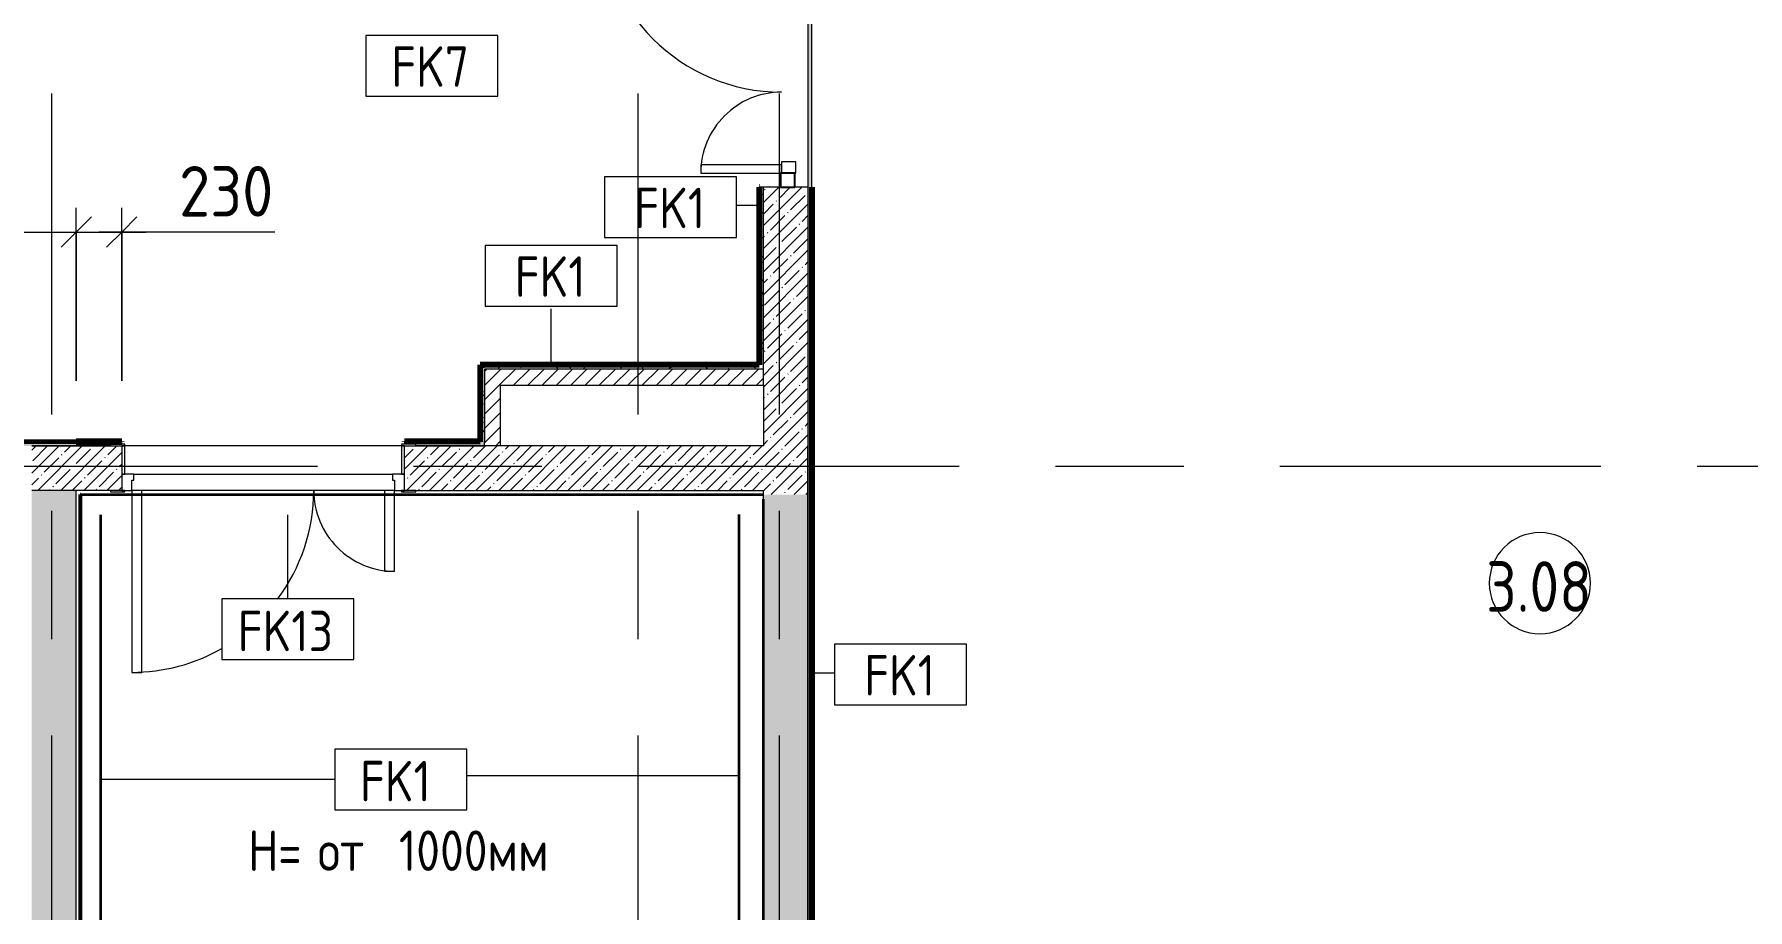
# Model space of a CAD drawing. Header units: millimetres. Extents: x 35524 to 235479, y -8553 to 29000.
# Drawn here: x 71872 to 80350, y 5606 to 9935 of the extents above; entities that cross this region are included whole.
import ezdxf

# ---------------------------------------------------------------- set-up
doc = ezdxf.new("R2010")
doc.units = ezdxf.units.MM
doc.linetypes.add('Осевая', pattern=[3175, 635, -476.25, 1587.5, -476.25])
for name, color, linetype, lineweight in [('A-ANNO-DIMS', 7, 'Continuous', 9), ('A-ANNO-DIMS-100', 7, 'Continuous', 9), ('A-AREA-IDEN', 7, 'Continuous', 9), ('A-DETL', 7, 'Continuous', 9), ('A-DETL-1', 7, 'Continuous', 35), ('A-DETL-GENF', 7, 'Continuous', 9), ('A-DOOR', 7, 'Continuous', 9), ('A-DOOR-1', 7, 'Continuous', 13), ('A-DOOR-FRAM', 7, 'Continuous', 13), ('A-DOOR-FRAM-1', 7, 'Continuous', 9), ('A-GLAZ-CWMG', 7, 'Continuous', 9), ('A-GLAZ-CWMG-1', 7, 'Continuous', 25), ('A-WALL', 7, 'Continuous', 9), ('A-WALL-IDEN', 7, 'Continuous', 9), ('I-WALL', 7, 'Continuous', 9), ('S-STRS-1', 7, 'Continuous', 9), ('Оси-2', 7, 'Осевая', 9)]:
    doc.layers.add(name, color=color, linetype=linetype, lineweight=lineweight)
for name, color, linetype, lineweight, true_color in [('A-WALL-3', 7, 'Continuous', 9, 0xff80c0), ('G-ANNO-TEXT-1', 7, 'Continuous', 9, 0x3c3c3c), ('I-WALL-4', 7, 'Continuous', 9, 0xc0c0c0), ('I-WALL-6', 5, 'Continuous', 53, 0x0000ff), ('I-WALL-7', 5, 'Continuous', 50, 0x0000ff), ('I-WALL-8', 7, 'Continuous', 80, 0xff80c0)]:
    doc.layers.add(name, color=color, linetype=linetype, lineweight=lineweight, true_color=true_color)
doc.styles.add('GOST Common_1', font='GOST_Common.ttf', dxfattribs={"width": 0.9, "height": 250})
doc.styles.add('GOST Common_2', font='GOST_Common.ttf', dxfattribs={"width": 0.9, "height": 200})
doc.styles.add('ISOCPEUR', font='isocpeur.ttf', dxfattribs={"width": 0.9, "height": 250})
doc.dimstyles.new('ISO-2_5_0_9К_БОЛЬШОЙ', dxfattribs={"dimscale": 304.8, "dimtxt": 248.995294, "dimasz": 0.492126, "dimexe": 0.393701, "dimexo": 0.984252, "dimgap": 0, "dimtad": 1, "dimdec": 0, "dimrnd": 10, "dimzin": 0, "dimdsep": 46, "dimtxsty": 'ISOCPEUR', "dimblk1": 'OBLIQUE', "dimblk2": 'OBLIQUE', "dimsah": 1, "dimcen": 0.09, "dimdle": 0.393701, "dimazin": 0, "dimtfac": 1, "dimtdec": 4, "dimtix": 1, "dimtmove": 1, "dimatfit": 3, "dimfxl": 1, "dimtvp": 1, "dimtolj": 1, "dimtzin": 0, "dimarcsym": 2})
doc.dimstyles.new('ISO-2_5_0_9К_БОЛЬШОЙ_1', dxfattribs={"dimscale": 304.8, "dimtxt": 248.995294, "dimasz": 0.492126, "dimexe": 0.393701, "dimexo": 0.984252, "dimgap": 0, "dimtad": 1, "dimdec": 0, "dimrnd": 10, "dimzin": 0, "dimdsep": 46, "dimtxsty": 'ISOCPEUR', "dimblk1": 'OBLIQUE', "dimblk2": 'OBLIQUE', "dimsah": 1, "dimcen": 0.09, "dimdle": 0.393701, "dimazin": 0, "dimtfac": 1, "dimtdec": 4, "dimtix": 1, "dimtmove": 0, "dimatfit": 3, "dimfxl": 1, "dimtvp": 1, "dimtolj": 1, "dimtzin": 0, "dimarcsym": 2})
pattern_1 = [(45, (0, 0), (-57.02463, 57.02463), []), (45, (57.025, 0), (-57.02463, 57.02463), [100.806, -20.161, 3.353, -16.808])]
pattern_2 = [(45, (0, 0), (-35.35534, 35.35534), [])]
pattern_3 = [(0, (0, 0), (121.92, 30.48), [10.058, -81.382, 10.058, -81.382, -487.68]), (0, (0, 0), (121.92, 30.48), [-182.88, 10.058, -172.822, 10.058, -81.382, -213.36]), (0, (0, 0), (121.92, 30.48), [-457.2, 10.058, -50.902, 10.058, -142.342]), (120, (45.72, 15.24), (-87.356454, 90.345817), [10.058, -81.382, 10.058, -81.382, -487.68]), (120, (45.72, 15.24), (-87.356454, 90.345817), [-182.88, 10.058, -172.822, 10.058, -81.382, -213.36]), (120, (45.72, 15.24), (-87.356454, 90.345817), [-457.2, 10.058, -50.902, 10.058, -142.342]), (240, (60.96, 76.2), (-34.563546, -120.825817), [10.058, -81.382, 10.058, -81.382, -487.68]), (240, (60.96, 76.2), (-34.563546, -120.825817), [-182.88, 10.058, -172.822, 10.058, -81.382, -213.36]), (240, (60.96, 76.2), (-34.563546, -120.825817), [-457.2, 10.058, -50.902, 10.058, -142.342])]

# ---------------------------------------------------------------- blocks, each defined once
blk = doc.blocks.new('110_Дверь_СКБ_2Ст - Д-1 Лестничная клетка EIS60-24319353-План отделки стен 3 этажа в осях 12-23')
at = {"layer": 'A-DOOR'}
for centre, radius, start, end in [((662.5, 110), 900, 90, 119.70896), ((662.5, 110), 900, 143.2543, 180), ((-637.5, 110), 400, 360, 90)]:
    blk.add_arc(centre, radius, start, end, dxfattribs=at)
at = {"layer": 'A-DOOR-1'}
for p, q in [((662.5, 1010), (612.5, 1010)), ((612.5, 1010), (612.5, 110)), ((662.5, 110), (662.5, 1010)), ((-637.5, 510), (-637.5, 110)), ((-587.5, 510), (-637.5, 510)), ((-587.5, 110), (-587.5, 510)), ((-637.5, 110), (-587.5, 110)), ((612.5, 110), (662.5, 110))]:
    blk.add_line(p, q, dxfattribs=at)
at = {"layer": 'A-DOOR-FRAM'}
for p, q in [((-672.5, 118), (-742.5, 118)), ((-742.5, 118), (-742.5, 110)), ((-742.5, 110), (-672.5, 110)), ((-637.5, 110), (-687.5, 110)), ((-687.5, 110), (-687.5, 30)), ((-672.5, 110), (-672.5, 118)), ((-637.5, 60), (-637.5, 110)), ((662.5, 110), (662.5, 60)), ((712.5, 110), (662.5, 110)), ((767.5, 118), (697.5, 118)), ((697.5, 118), (697.5, 110)), ((697.5, 110), (767.5, 110)), ((712.5, 30), (712.5, 110)), ((767.5, 110), (767.5, 118)), ((-687.5, 30), (-627.5, 30)), ((-672.5, 30), (-687.5, 30)), ((-687.5, 30), (-687.5, -110)), ((-672.5, -110), (-672.5, 30)), ((-627.5, 60), (-637.5, 60)), ((-627.5, 30), (-627.5, 60)), ((662.5, 60), (652.5, 60)), ((652.5, 60), (652.5, 30)), ((652.5, 30), (712.5, 30)), ((712.5, 30), (697.5, 30)), ((697.5, 30), (697.5, -110)), ((712.5, -110), (712.5, 30)), ((-672.5, -110), (-742.5, -110)), ((-742.5, -110), (-742.5, -118)), ((-742.5, -118), (-672.5, -118)), ((-687.5, -110), (-672.5, -110)), ((-672.5, -118), (-672.5, -110)), ((697.5, -110), (712.5, -110)), ((767.5, -110), (697.5, -110)), ((697.5, -110), (697.5, -118)), ((697.5, -118), (767.5, -118)), ((767.5, -118), (767.5, -110))]:
    blk.add_line(p, q, dxfattribs=at)
at = {"layer": 'A-DOOR-FRAM-1'}
for p, q in [((652.5, 30), (-627.5, 30)), ((-672.5, -110), (697.5, -110))]:
    blk.add_line(p, q, dxfattribs=at)
blk = doc.blocks.new('Прямоугольный импост - 50 x 70 мм-32306832-План отделки стен 3 этажа в осях 12-23')
at = {"layer": 'A-GLAZ-CWMG-1'}
for p, q in [((-70, 35), (0, 35)), ((-70, -35), (-70, 35)), ((0, 35), (0, -35)), ((0, -35), (-70, -35))]:
    blk.add_line(p, q, dxfattribs=at)
blk = doc.blocks.new('Дверь_Витражная_остекление_ - ДВН_ДАО_Главный вход_1200 в свету Д-22 _п_-32306833-План отделки стен 3 этажа в осях 12-23')
at = {"layer": 'A-DETL-GENF'}
for p, q in [((-650, 35), (-650, 40)), ((-650, 40), (-595, 40)), ((-595, 40), (-595, -30)), ((650, 40), (595, 40)), ((595, 40), (595, -30)), ((650, 35), (650, 40)), ((-610, -30), (-650, -30)), ((-595, -30), (-650, -30)), ((-650, -35), (-650, -930)), ((-610, -930), (-610, -30)), ((595, -30), (650, -30)), ((610, -30), (610, -430)), ((650, -30), (610, -30)), ((650, -430), (650, -35)), ((610, -430), (650, -430)), ((-650, -930), (-610, -930))]:
    blk.add_line(p, q, dxfattribs=at)
at = {"layer": 'A-DOOR'}
for p, q in [((-650, -930), (-650, -35)), ((650, -430), (650, -35))]:
    blk.add_line(p, q, dxfattribs=at)
for centre, radius, start, end in [((-650, -30), 900, 270, 0), ((650, -30), 400, 180, 270)]:
    blk.add_arc(centre, radius, start, end, dxfattribs=at)
blk = doc.blocks.new('Марка_Помещения - Номер-25198446-План отделки стен 3 этажа в осях 12-23')
at = {"layer": 'A-AREA-IDEN'}
for start, end in [(360, 180), (180, 360)]:
    blk.add_arc((0, 0), 2.5, start, end, dxfattribs=at)
blk = doc.blocks.new('М_стена_0001 - Типоразмер_без рамки-25382661-План отделки стен 3 этажа в осях 12-23')
at = {"layer": 'A-WALL-IDEN'}
for p, q in [((3.258, 1.523), (-3.273, 1.523)), ((-3.273, 1.523), (-3.273, -1.477)), ((3.258, -1.477), (3.258, 1.523)), ((-3.273, -1.477), (3.258, -1.477))]:
    blk.add_line(p, q, dxfattribs=at)
blk = doc.blocks.new('DIMBLOCK2-План отделки стен 3 этажа в осях 12-23')
at = {"layer": 'A-ANNO-DIMS-100'}
for p, q in [((65280, 8221), (65280, 9077.1)), ((72080, 8221), (72080, 9077.1)), ((65160, 8957.1), (72080, 8957.1)), ((65280, 8957.1), (65280, 8221)), ((72080, 8957.1), (72080, 8221))]:
    blk.add_line(p, q, dxfattribs=at)
at = {"layer": 'A-ANNO-DIMS-100', "lineweight": 20}
for p, q in [((65280, 8957.1), (65355, 9032.1)), ((72080, 8957.1), (72155, 9032.1)), ((65280, 8957.1), (65205, 8882.1)), ((72080, 8957.1), (72005, 8882.1))]:
    blk.add_line(p, q, dxfattribs=at)
at = {"layer": 'A-ANNO-DIMS-100', "color": 0, "insert": (68364, 9283.7), "char_height": 250, "width": 758.478, "attachment_point": 1, "line_spacing_factor": 1.149209, "style": 'ISOCPEUR'}
blk.add_mtext('6800', dxfattribs=at)
blk = doc.blocks.new('_Oblique')
at = {"color": 0, "linetype": 'ByBlock', "lineweight": -2}
blk.add_line((-0.5, -0.5), (0.5, 0.5), dxfattribs=at)
blk = doc.blocks.new('DIMBLOCK3-План отделки стен 3 этажа в осях 12-23')
at = {"layer": 'A-ANNO-DIMS-100'}
for p, q in [((72080, 8221), (72080, 9077.1)), ((72305, 8221), (72305, 9077.1)), ((72080, 8957.1), (72425, 8957.1)), ((72080, 8957.1), (72080, 8221)), ((72489, 8957.1), (72192.5, 8957.1)), ((72305, 8957.1), (72305, 8221)), ((73063.1, 8957.1), (72489, 8957.1))]:
    blk.add_line(p, q, dxfattribs=at)
at = {"layer": 'A-ANNO-DIMS-100', "lineweight": 20}
for p, q in [((72080, 8957.1), (72155, 9032.1)), ((72305, 8957.1), (72380, 9032.1)), ((72080, 8957.1), (72005, 8882.1)), ((72305, 8957.1), (72230, 8882.1))]:
    blk.add_line(p, q, dxfattribs=at)
at = {"layer": 'A-ANNO-DIMS-100', "color": 0, "insert": (72589, 9283.7), "char_height": 250, "width": 568.858, "attachment_point": 1, "line_spacing_factor": 1.149209, "style": 'ISOCPEUR'}
blk.add_mtext('230', dxfattribs=at)

msp = doc.modelspace()

# ---------------------------------------------------------------- hatches: boundary and pattern name
at = {"layer": 'I-WALL'}
h = msp.add_hatch(dxfattribs=at)
h.set_pattern_fill('FP_71', color=256, style=0, pattern_type=2)
h.set_pattern_definition(pattern_3)
h.paths.add_polyline_path([(75460, 8300), (75480, 8300), (75480, 9179), (75460, 9179), (75460, 8301)])
h.paths.add_polyline_path([(75460, 10619), (75480, 10619), (75480, 10900), (75460, 10900), (75460, 10673)])
h = msp.add_hatch(dxfattribs=at)
h.set_pattern_fill('FP_17', color=256, style=0, pattern_type=2)
h.set_pattern_definition(pattern_1)
h.paths.add_polyline_path([(75700, 7659), (75700, 9179), (75480, 9179), (75480, 7659)])
h.paths.add_polyline_path([(75480, 10619), (75700, 10619), (75700, 10900), (75480, 10900), (75480, 10673)])
h = msp.add_hatch(dxfattribs=at)
h.set_pattern_fill('FP_71', color=256, style=0, pattern_type=2)
h.set_pattern_definition(pattern_3)
h.paths.add_polyline_path([(75720, 4050), (75720, 10900), (75700, 10900), (75700, 4050)])
h = msp.add_hatch(dxfattribs=at)
h.set_pattern_fill('FP_71', color=256, style=0, pattern_type=2)
h.set_pattern_definition(pattern_3)
h.paths.add_polyline_path([(74100, 7920), (74100, 8300), (74080, 8300), (74080, 7920)])
h = msp.add_hatch(dxfattribs=at)
h.set_pattern_fill('FP_71', color=256, style=0, pattern_type=2)
h.set_pattern_definition(pattern_3)
h.paths.add_polyline_path([(75480, 8280), (75480, 8300), (74100, 8300), (74100, 8280), (74726.7, 8280)])
h = msp.add_hatch(dxfattribs=at)
h.set_pattern_fill('FP_37', color=256, style=0, pattern_type=2)
h.set_pattern_definition(pattern_2)
h.paths.add_polyline_path([(74180, 7900), (74180, 8280), (74100, 8280), (74100, 7900)])
h = msp.add_hatch(dxfattribs=at)
h.set_pattern_fill('FP_37', color=256, style=0, pattern_type=2)
h.set_pattern_definition(pattern_2)
h.paths.add_polyline_path([(74726.7, 8200), (75480, 8200), (75480, 8280), (74180, 8280), (74180, 8200)])
h = msp.add_hatch(dxfattribs=at)
h.set_pattern_fill('FP_71', color=256, style=0, pattern_type=2)
h.set_pattern_definition(pattern_3)
h.paths.add_polyline_path([(71860, 7900), (72250, 7900), (72250, 7908), (72305, 7908), (72305, 7920), (71660, 7920), (71660, 7908), (71690, 7908), (71690, 7900), (71813.7, 7900)])
h.paths.add_polyline_path([(70680, 7900), (70680, 7908), (70710, 7908), (70710, 7920), (69360, 7920), (69360, 7908), (69390, 7908), (69390, 7900), (70357.1, 7900)])
h.paths.add_polyline_path([(74100, 7900), (74100, 7920), (73705, 7920), (73705, 7908), (73760, 7908), (73760, 7900)])
h.paths.add_polyline_path([(61618, 7900), (65880, 7900), (65880, 7908), (65910, 7908), (65910, 7920), (60470, 7920), (60470, 7900), (61410, 7900)])
h.paths.add_polyline_path([(67444.1, 7900), (68230, 7900), (68230, 7908), (68260, 7908), (68260, 7920), (66860, 7920), (66860, 7908), (66890, 7908), (66890, 7900)])
h.paths.add_polyline_path([(50859.9, 7900), (57970, 7900), (57970, 7920), (50859.9, 7920)])
h.paths.add_polyline_path([(48359.9, 7900), (48359.9, 7920), (42130, 7920), (42130, 7900), (47910, 7900)])
h.paths.add_polyline_path([(39630, 7900), (39630, 7920), (38760, 7920), (38760, 7900), (39041.8, 7900)])
h = msp.add_hatch(dxfattribs=at)
h.set_pattern_fill('FP_17', color=256, style=0, pattern_type=2)
h.set_pattern_definition(pattern_1)
h.paths.add_polyline_path([(73760, 7680), (75480, 7680), (75480, 7900), (73705, 7900), (73705, 7680)])
h.paths.add_polyline_path([(72305, 7680), (72305, 7900), (71860, 7900), (71860, 7680), (72250, 7680)])
h = msp.add_hatch(dxfattribs=at)
h.set_pattern_fill('FP_17', color=256, style=0, pattern_type=2)
h.set_pattern_definition(pattern_1)
h.paths.add_polyline_path([(71860, 120), (72080, 120), (72080, 7680), (71860, 7680), (71860, 140)])
h = msp.add_hatch(dxfattribs=at)
h.set_pattern_fill('FP_17', color=256, style=0, pattern_type=2)
h.set_pattern_definition(pattern_1)
h.paths.add_polyline_path([(75700, 120), (75700, 3550), (75480, 3550), (75480, 120)])
h.paths.add_polyline_path([(75480, 4050), (75700, 4050), (75700, 7659), (75480, 7659), (75480, 4114.9)])

# ---------------------------------------------------------------- linework, layer by layer
at = {"layer": 'A-DETL'}
for p, q in [((73126.6, 7142.9), (73126.6, 7559)), ((73453.1, 7142.9), (72800, 7142.9)), ((72800, 7142.9), (72800, 6842.9)), ((73453.1, 6842.9), (73453.1, 7142.9)), ((72800, 6842.9), (73453.1, 6842.9)), ((74013.1, 6400), (73360, 6400)), ((73360, 6400), (73360, 6100)), ((74013.1, 6100), (74013.1, 6400)), ((73360, 6250), (72200, 6250)), ((74013.1, 6270), (75360, 6270)), ((73360, 6100), (74013.1, 6100))]:
    msp.add_line(p, q, dxfattribs=at)
at = {"layer": 'A-DETL-1'}
for p, q in [((72100, 7659), (75480, 7659)), ((75480, 556), (75480, 7636)), ((72200, 7559), (72200, 619)), ((75360, 600), (75360, 7560))]:
    msp.add_line(p, q, dxfattribs=at)
at = {"layer": 'A-WALL'}
for p, q in [((75480, 8200), (75480, 9179)), ((75720, 4070), (75720, 9179)), ((75460, 8300), (74100, 8300)), ((75460, 8301), (75460, 8300)), ((72250, 7900), (71860, 7900)), ((71860, 7900), (72250, 7900)), ((74180, 7900), (73760, 7900)), ((73760, 7900), (74100, 7900)), ((74080, 7920), (74079, 7920)), ((74100, 7900), (74100, 7920)), ((72080, 7680), (71860, 7680))]:
    msp.add_line(p, q, dxfattribs=at)
at = {"layer": 'A-WALL-3'}
for p, q in [((75460, 8301), (75460, 9179)), ((72080, 7921), (72080, 7920)), ((73705, 7920), (74079, 7920))]:
    msp.add_line(p, q, dxfattribs=at)
at = {"layer": 'A-WALL-IDEN'}
for p, q in [((75459.5, 9088.5), (75347, 9088.5)), ((74429.3, 8300.5), (74429.3, 8577.2)), ((75720.5, 6778.1), (75831.4, 6778.1))]:
    msp.add_line(p, q, dxfattribs=at)
at = {"layer": 'I-WALL-4'}
for p, q in [((75700, 10900), (75700, 4050)), ((75720, 9179), (75720, 10619)), ((75700, 9179), (75460, 9179)), ((74100, 8280), (74100, 7920)), ((75480, 8280), (74100, 8280)), ((74180, 7900), (74180, 8200)), ((74180, 8200), (75480, 8200)), ((75480, 8200), (75480, 7900)), ((72305, 7908), (72305, 7920)), ((73705, 7920), (73705, 7908)), ((75480, 7900), (74180, 7900)), ((75700, 4050), (75700, 7900)), ((72080, 120), (72080, 7680)), ((72250, 7680), (72080, 7680)), ((73760, 7680), (75480, 7680)), ((75480, 4050), (75480, 7680))]:
    msp.add_line(p, q, dxfattribs=at)
at = {"layer": 'I-WALL-6'}
for p, q in [((72080, 7921), (71660, 7921)), ((71660, 7920), (72080, 7920)), ((72100, 7660), (72101, 7660)), ((72100, 7660), (72100, 7659)), ((72100, 7659), (72101, 7659))]:
    msp.add_line(p, q, dxfattribs=at)
at = {"layer": 'I-WALL-7'}
for p, q in [((72100.4, 310.8), (72100.4, 7659)), ((72101, 7659), (72101, 7480)), ((72101.4, 7480), (72101, 7480)), ((72101.4, 7480), (72101.4, 310.8)), ((72101.4, 5693), (72100.4, 5693))]:
    msp.add_line(p, q, dxfattribs=at)
at = {"layer": 'I-WALL-8'}
for p, q in [((75460, 9179), (75459, 9179)), ((75459, 9179), (75459, 8301)), ((75721, 9179), (75720, 9179)), ((75721, 4071), (75721, 9179)), ((74079, 8301), (74079, 7921)), ((75459, 8301), (74079, 8301)), ((74080, 7920), (74080, 8300)), ((74080, 8300), (74100, 8300)), ((72305, 7921), (72080, 7921)), ((72080, 7920), (72305, 7920)), ((72305, 7920), (72305, 7921)), ((74079, 7921), (73705, 7921)), ((73705, 7921), (73705, 7920))]:
    msp.add_line(p, q, dxfattribs=at)
at = {"layer": 'S-STRS-1'}
msp.add_line((73605, 7680), (72405, 7680), dxfattribs=at)
at = {"layer": 'Оси-2'}
for p, q in [((75560, 593.7), (75560, 25078.1)), ((71960, 593.7), (71960, 24898.1)), ((74860, 593.7), (74860, 24898.1)), ((38824.4, 7800), (82060, 7800))]:
    msp.add_line(p, q, dxfattribs=at)

# ---------------------------------------------------------------- block references
at = {"layer": 'A-AREA-IDEN', "xscale": 99.99999999999993, "yscale": 99.99999999999993, "zscale": 99.99999999999993}
msp.add_blockref('Марка_Помещения - Номер-25198446-План отделки стен 3 этажа в осях 12-23', (79321.5, 7220.9), dxfattribs=at)
at = {"layer": 'A-DOOR'}
for name, p, rotation in [('Дверь_Витражная_остекление_ - ДВН_ДАО_Главный вход_1200 в свету Д-22 _п_-32306833-План отделки стен 3 этажа в осях 12-23', (75600, 9899), 269.9999999999994), ('110_Дверь_СКБ_2Ст - Д-1 Лестничная клетка EIS60-24319353-План отделки стен 3 этажа в осях 12-23', (73017.5, 7790), 180)]:
    msp.add_blockref(name, p, dxfattribs=dict(at, rotation=rotation))
at = {"layer": 'A-GLAZ-CWMG', "extrusion": (0, 0, -1), "rotation": 270.0000000000006}
msp.add_blockref('Прямоугольный импост - 50 x 70 мм-32306832-План отделки стен 3 этажа в осях 12-23', (-75600, 9179), dxfattribs=at)
at = {"layer": 'A-WALL-IDEN', "xscale": 99.99999999999993, "yscale": 99.99999999999993, "zscale": 99.99999999999993}
for p in [(73839.6, 9777.1), (75021.2, 9078.1), (74430.1, 8738.8), (76158.8, 6767.6)]:
    msp.add_blockref('М_стена_0001 - Типоразмер_без рамки-25382661-План отделки стен 3 этажа в осях 12-23', p, dxfattribs=at)

# ---------------------------------------------------------------- texts
at = {"layer": 'A-AREA-IDEN', "insert": (79055.8, 7329.4), "char_height": 250, "width": 663.797, "attachment_point": 1, "style": 'GOST Common_1'}
msp.add_mtext('3.08', dxfattribs=at)
at = {"layer": 'A-WALL-IDEN', "char_height": 200, "attachment_point": 1, "style": 'GOST Common_2'}
for s, insert, width in [('FK7', (73638.6, 9875.1), 497.848), ('FK1', (74841, 9176.1), 447.342), ('FK1', (74249.8, 8836.8), 447.342), ('FK1', (75978.5, 6865.6), 447.342)]:
    msp.add_mtext(s, dxfattribs=dict(at, insert=insert, width=width))
at = {"layer": 'G-ANNO-TEXT-1', "char_height": 200, "attachment_point": 1, "style": 'GOST Common_2'}
for s, insert, width in [('FK13', (72879.2, 7084.7), 598.861), ('FK1', (73483.7, 6342.3), 447.342), ('\\fGOST Common|b0|i0|c204|p34|;\\W.9;Н', (72930.1, 5998.4), 180.38), ('от', (73275.4, 5998.4), 353.544), (' 1000', (73567.1, 5998.4), 663.797), ('мм', (74114.7, 5998.4), 360.759), ('= ', (73078.9, 5998.4), 238.101)]:
    msp.add_mtext(s, dxfattribs=dict(at, insert=insert, width=width))

# ---------------------------------------------------------------- dimensions: what is measured, and where the dimension line sits
at = {"layer": 'A-ANNO-DIMS'}
dim = msp.add_linear_dim(base=(72080, 8957.1), p1=(65280, 7921), p2=(72080, 7921), dimstyle='ISO-2_5_0_9К_БОЛЬШОЙ_1', override={"dimpost": '<>', "dimfxl": 6800}, dxfattribs=at)
dim.commit()
dim.dimension.update_dxf_attribs({"geometry": 'DIMBLOCK2-План отделки стен 3 этажа в осях 12-23', "text_midpoint": (68680, 9082.1)})
dim = msp.add_linear_dim(base=(72305, 8957.1), p1=(72080, 7921), p2=(72305, 7921), dimstyle='ISO-2_5_0_9К_БОЛЬШОЙ', override={"dimpost": '<>', "dimfxl": 225}, dxfattribs=at)
dim.commit()
dim.dimension.update_dxf_attribs({"geometry": 'DIMBLOCK3-План отделки стен 3 этажа в осях 12-23', "text_midpoint": (72873.4, 9117), "dimtype": 160})

doc.saveas('drawing.dxf')
